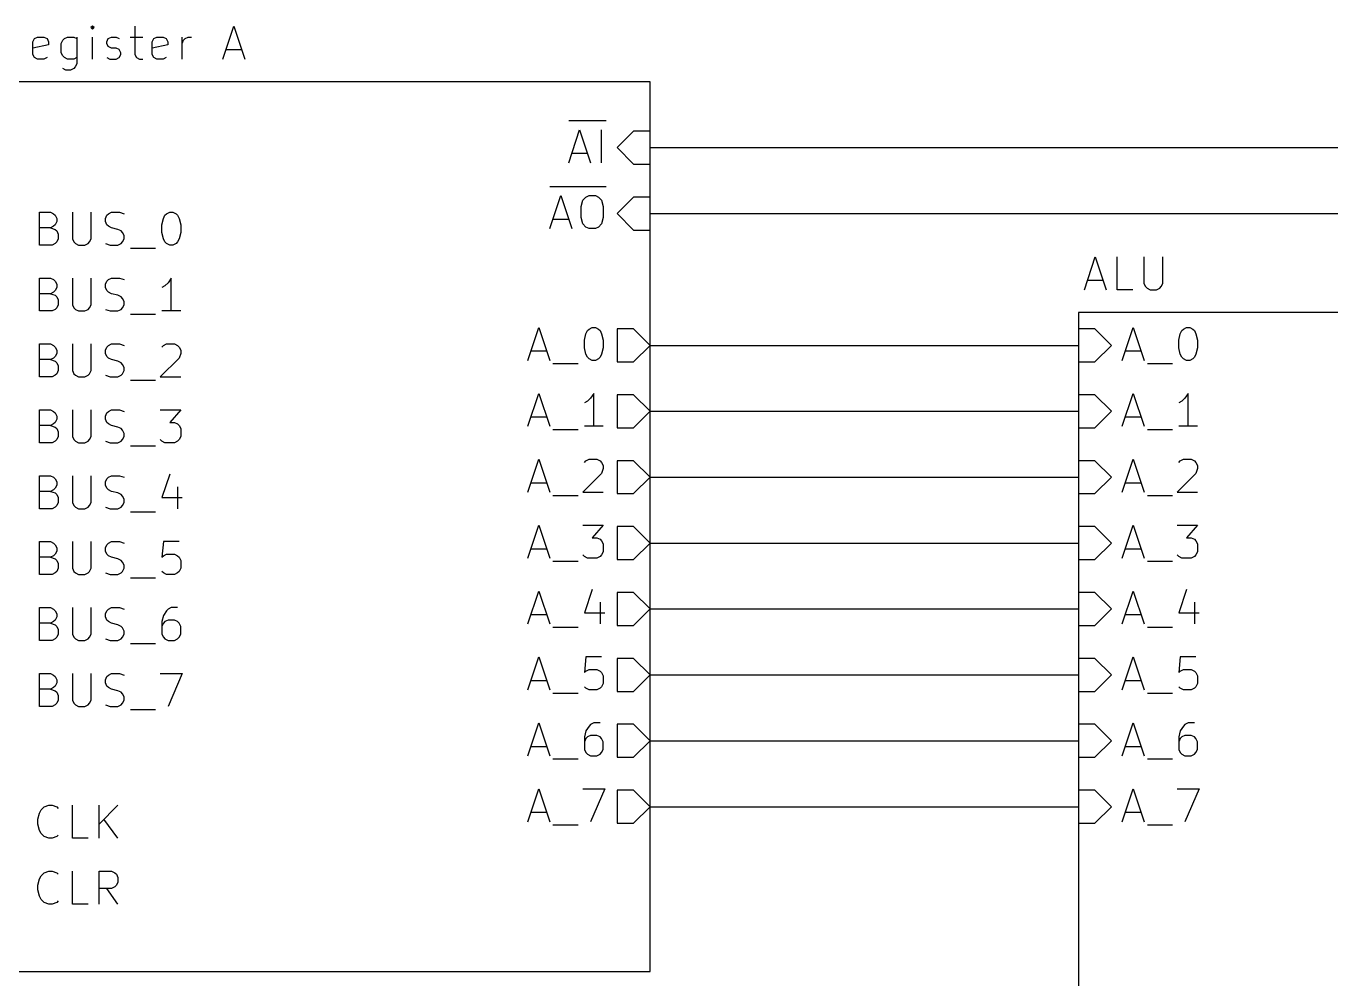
# Model space of a CAD drawing. Extents: x 0.4 to 11.3, y -16.1 to -0.4.
# Drawn here: x 6.603 to 8.583, y -3.311 to -1.866 of the extents above; entities that cross this region are included whole.
import ezdxf

# ---------------------------------------------------------------- set-up
doc = ezdxf.new("R2010")
doc.units = 0
doc.header["$MEASUREMENT"] = 0
for name, color, linetype in [('CYAN2', 4, 'CONTINUOUS'), ('GREEN3', 91, 'CONTINUOUS'), ('RED2', 1, 'CONTINUOUS')]:
    doc.layers.add(name, color=color, linetype=linetype)

msp = doc.modelspace()

# ---------------------------------------------------------------- linework, layer by layer
at = {"layer": 'CYAN2', "linetype": 'CONTINUOUS'}
for p, q in [((6.7041, -1.8655), (6.7017, -1.8679)), ((6.7017, -1.8679), (6.7041, -1.8703)), ((6.7065, -1.8679), (6.7041, -1.8655)), ((6.7041, -1.8655), (6.7041, -1.8703)), ((6.7041, -1.8703), (6.7065, -1.8679)), ((6.7684, -1.8655), (6.7684, -1.9084)), ((6.9017, -1.9155), (6.9184, -1.8655)), ((6.9184, -1.8655), (6.9351, -1.9155)), ((6.6136, -1.8893), (6.616, -1.8846)), ((6.6136, -1.9084), (6.6136, -1.8893)), ((6.6374, -1.8941), (6.6136, -1.8989)), ((6.616, -1.8846), (6.6208, -1.8822)), ((6.6208, -1.8822), (6.6303, -1.8822)), ((6.6303, -1.8822), (6.6351, -1.8846)), ((6.6351, -1.8846), (6.6374, -1.8893)), ((6.6374, -1.8893), (6.6374, -1.8941)), ((6.6565, -1.8917), (6.6589, -1.887)), ((6.6565, -1.906), (6.6565, -1.8917)), ((6.6589, -1.887), (6.6613, -1.8846)), ((6.6613, -1.8846), (6.666, -1.8822)), ((6.666, -1.8822), (6.6755, -1.8822)), ((6.6755, -1.8822), (6.6803, -1.8846)), ((6.6803, -1.8822), (6.6803, -1.9227)), ((6.7041, -1.9155), (6.7041, -1.8822)), ((6.7255, -1.8893), (6.7279, -1.8846)), ((6.7255, -1.8917), (6.7255, -1.8893)), ((6.7279, -1.8965), (6.7255, -1.8917)), ((6.7279, -1.8846), (6.7327, -1.8822)), ((6.7327, -1.8989), (6.7279, -1.8965)), ((6.7327, -1.8822), (6.7398, -1.8822)), ((6.7398, -1.8989), (6.7327, -1.8989)), ((6.7398, -1.8822), (6.7446, -1.8846)), ((6.7446, -1.9013), (6.7398, -1.8989)), ((6.7613, -1.8822), (6.7803, -1.8822)), ((6.7946, -1.8893), (6.797, -1.8846)), ((6.7946, -1.9084), (6.7946, -1.8893)), ((6.8184, -1.8941), (6.7946, -1.8989)), ((6.797, -1.8846), (6.8017, -1.8822)), ((6.8017, -1.8822), (6.8113, -1.8822)), ((6.8113, -1.8822), (6.816, -1.8846)), ((6.816, -1.8846), (6.8184, -1.8893)), ((6.8184, -1.8893), (6.8184, -1.8941)), ((6.8398, -1.9155), (6.8398, -1.8822)), ((6.8398, -1.8917), (6.8422, -1.887)), ((6.8422, -1.887), (6.8446, -1.8846)), ((6.8446, -1.8846), (6.8493, -1.8822)), ((6.8493, -1.8822), (6.8541, -1.8822)), ((6.616, -1.9132), (6.6136, -1.9084)), ((6.6208, -1.9155), (6.616, -1.9132)), ((6.6303, -1.9155), (6.6208, -1.9155)), ((6.6351, -1.9132), (6.6303, -1.9155)), ((6.6589, -1.9108), (6.6565, -1.906)), ((6.6613, -1.9132), (6.6589, -1.9108)), ((6.666, -1.9155), (6.6613, -1.9132)), ((6.6755, -1.9155), (6.666, -1.9155)), ((6.6803, -1.9132), (6.6755, -1.9155)), ((6.7255, -1.9132), (6.7303, -1.9155)), ((6.7303, -1.9155), (6.7398, -1.9155)), ((6.7398, -1.9155), (6.7446, -1.9132)), ((6.747, -1.906), (6.7446, -1.9013)), ((6.7446, -1.9132), (6.747, -1.9084)), ((6.747, -1.9084), (6.747, -1.906)), ((6.7684, -1.9084), (6.7708, -1.9132)), ((6.7708, -1.9132), (6.7755, -1.9155)), ((6.7755, -1.9155), (6.7803, -1.9155)), ((6.797, -1.9132), (6.7946, -1.9084)), ((6.8017, -1.9155), (6.797, -1.9132)), ((6.8113, -1.9155), (6.8017, -1.9155)), ((6.816, -1.9132), (6.8113, -1.9155)), ((6.9065, -1.9013), (6.9303, -1.9013)), ((6.6636, -1.9322), (6.6589, -1.9298)), ((6.6708, -1.9322), (6.6636, -1.9322)), ((6.6755, -1.9298), (6.6708, -1.9322)), ((6.6779, -1.9274), (6.6755, -1.9298)), ((6.6803, -1.9227), (6.6779, -1.9274)), ((7.4267, -2.0089), (7.4834, -2.0089)), ((7.4265, -2.0728), (7.4431, -2.0228)), ((7.4431, -2.0228), (7.4598, -2.0728)), ((7.4765, -2.0728), (7.4765, -2.0228)), ((7.525, -2.025), (7.5, -2.05)), ((7.55, -2.025), (7.525, -2.025)), ((7.55, -2.075), (7.55, -2.025)), ((7.4312, -2.0585), (7.4551, -2.0585)), ((7.5, -2.05), (7.525, -2.075)), ((7.525, -2.075), (7.55, -2.075)), ((7.3981, -2.1089), (7.4834, -2.1089)), ((7.3979, -2.1728), (7.4146, -2.1228)), ((7.4146, -2.1228), (7.4312, -2.1728)), ((7.4455, -2.1395), (7.4479, -2.1299)), ((7.4479, -2.1299), (7.4527, -2.1252)), ((7.4527, -2.1252), (7.4574, -2.1228)), ((7.4574, -2.1228), (7.467, -2.1228)), ((7.467, -2.1228), (7.4717, -2.1252)), ((7.4717, -2.1252), (7.4765, -2.1299)), ((7.4765, -2.1299), (7.4789, -2.1395)), ((7.525, -2.125), (7.5, -2.15)), ((7.55, -2.125), (7.525, -2.125)), ((7.55, -2.175), (7.55, -2.125)), ((6.6235, -2.1978), (6.6235, -2.1478)), ((6.6235, -2.1478), (6.6402, -2.1478)), ((6.6402, -2.1478), (6.6449, -2.1502)), ((6.6449, -2.1502), (6.6473, -2.1526)), ((6.6473, -2.1526), (6.6497, -2.1573)), ((6.6497, -2.1573), (6.6497, -2.1621)), ((6.6735, -2.1478), (6.6735, -2.1883)), ((6.7021, -2.1883), (6.7021, -2.1478)), ((6.7235, -2.1573), (6.7259, -2.1526)), ((6.7235, -2.1621), (6.7235, -2.1573)), ((6.7259, -2.1526), (6.7283, -2.1502)), ((6.7283, -2.1502), (6.733, -2.1478)), ((6.733, -2.1478), (6.7449, -2.1478)), ((6.7449, -2.1478), (6.7521, -2.1502)), ((6.8092, -2.1669), (6.8116, -2.1573)), ((6.8116, -2.1573), (6.814, -2.1526)), ((6.814, -2.1526), (6.8164, -2.1502)), ((6.8164, -2.1502), (6.8211, -2.1478)), ((6.8211, -2.1478), (6.8259, -2.1478)), ((6.8259, -2.1478), (6.8307, -2.1502)), ((6.8307, -2.1502), (6.833, -2.1526)), ((6.833, -2.1526), (6.8354, -2.1573)), ((6.8354, -2.1573), (6.8378, -2.1669)), ((7.4455, -2.1561), (7.4455, -2.1395)), ((7.4479, -2.1657), (7.4455, -2.1561)), ((7.4789, -2.1561), (7.4765, -2.1657)), ((7.4789, -2.1395), (7.4789, -2.1561)), ((7.5, -2.15), (7.525, -2.175)), ((6.6402, -2.1716), (6.6235, -2.1716)), ((6.6449, -2.1692), (6.6402, -2.1716)), ((6.6402, -2.1716), (6.6473, -2.174)), ((6.6473, -2.1669), (6.6449, -2.1692)), ((6.6497, -2.1621), (6.6473, -2.1669)), ((6.6473, -2.174), (6.6497, -2.1764)), ((6.6497, -2.1764), (6.6521, -2.1811)), ((6.7259, -2.1669), (6.7235, -2.1621)), ((6.7283, -2.1692), (6.7259, -2.1669)), ((6.733, -2.1716), (6.7283, -2.1692)), ((6.7426, -2.174), (6.733, -2.1716)), ((6.7473, -2.1764), (6.7426, -2.174)), ((6.7497, -2.1788), (6.7473, -2.1764)), ((6.8092, -2.1788), (6.8092, -2.1669)), ((6.8378, -2.1669), (6.8378, -2.1788)), ((7.4027, -2.1585), (7.4265, -2.1585)), ((7.4527, -2.1704), (7.4479, -2.1657)), ((7.4574, -2.1728), (7.4527, -2.1704)), ((7.467, -2.1728), (7.4574, -2.1728)), ((7.4717, -2.1704), (7.467, -2.1728)), ((7.4765, -2.1657), (7.4717, -2.1704)), ((7.525, -2.175), (7.55, -2.175)), ((6.6473, -2.1954), (6.6426, -2.1978)), ((6.6497, -2.193), (6.6473, -2.1954)), ((6.6521, -2.1883), (6.6497, -2.193)), ((6.6521, -2.1811), (6.6521, -2.1883)), ((6.6735, -2.1883), (6.6759, -2.193)), ((6.6759, -2.193), (6.6783, -2.1954)), ((6.6783, -2.1954), (6.683, -2.1978)), ((6.6926, -2.1978), (6.6973, -2.1954)), ((6.6973, -2.1954), (6.6997, -2.193)), ((6.6997, -2.193), (6.7021, -2.1883)), ((6.7235, -2.1954), (6.7307, -2.1978)), ((6.7426, -2.1978), (6.7473, -2.1954)), ((6.7473, -2.1954), (6.7497, -2.193)), ((6.7521, -2.1835), (6.7497, -2.1788)), ((6.7497, -2.193), (6.7521, -2.1883)), ((6.7521, -2.1883), (6.7521, -2.1835)), ((6.8116, -2.1883), (6.8092, -2.1788)), ((6.814, -2.193), (6.8116, -2.1883)), ((6.8164, -2.1954), (6.814, -2.193)), ((6.8211, -2.1978), (6.8164, -2.1954)), ((6.8307, -2.1954), (6.8259, -2.1978)), ((6.833, -2.193), (6.8307, -2.1954)), ((6.8354, -2.1883), (6.833, -2.193)), ((6.8378, -2.1788), (6.8354, -2.1883)), ((6.6426, -2.1978), (6.6235, -2.1978)), ((6.683, -2.1978), (6.6926, -2.1978)), ((6.7307, -2.1978), (6.7426, -2.1978)), ((6.7616, -2.2026), (6.7997, -2.2026)), ((6.8259, -2.1978), (6.8211, -2.1978)), ((8.2089, -2.2655), (8.2255, -2.2155)), ((8.2255, -2.2155), (8.2422, -2.2655)), ((8.2589, -2.2655), (8.2589, -2.2155)), ((8.2993, -2.2155), (8.2993, -2.256)), ((8.3279, -2.256), (8.3279, -2.2155)), ((6.6235, -2.2978), (6.6235, -2.2478)), ((6.6235, -2.2478), (6.6402, -2.2478)), ((6.6402, -2.2478), (6.6449, -2.2502)), ((6.6449, -2.2502), (6.6473, -2.2526)), ((6.6473, -2.2526), (6.6497, -2.2573)), ((6.6735, -2.2478), (6.6735, -2.2883)), ((6.7021, -2.2883), (6.7021, -2.2478)), ((6.7235, -2.2573), (6.7259, -2.2526)), ((6.7259, -2.2526), (6.7283, -2.2502)), ((6.7283, -2.2502), (6.733, -2.2478)), ((6.733, -2.2478), (6.7449, -2.2478)), ((6.7449, -2.2478), (6.7521, -2.2502)), ((6.8188, -2.2549), (6.814, -2.2597)), ((6.8235, -2.2478), (6.8188, -2.2549)), ((6.8235, -2.2978), (6.8235, -2.2478)), ((8.2136, -2.2513), (8.2374, -2.2513)), ((8.2993, -2.256), (8.3017, -2.2608)), ((8.3255, -2.2608), (8.3279, -2.256)), ((6.6402, -2.2716), (6.6235, -2.2716)), ((6.6449, -2.2692), (6.6402, -2.2716)), ((6.6402, -2.2716), (6.6473, -2.274)), ((6.6473, -2.2669), (6.6449, -2.2692)), ((6.6497, -2.2621), (6.6473, -2.2669)), ((6.6473, -2.274), (6.6497, -2.2764)), ((6.6497, -2.2573), (6.6497, -2.2621)), ((6.6497, -2.2764), (6.6521, -2.2811)), ((6.7235, -2.2621), (6.7235, -2.2573)), ((6.7259, -2.2669), (6.7235, -2.2621)), ((6.7283, -2.2692), (6.7259, -2.2669)), ((6.733, -2.2716), (6.7283, -2.2692)), ((6.7426, -2.274), (6.733, -2.2716)), ((6.7473, -2.2764), (6.7426, -2.274)), ((6.7497, -2.2788), (6.7473, -2.2764)), ((6.814, -2.2597), (6.8092, -2.2621)), ((8.2827, -2.2655), (8.2589, -2.2655)), ((8.3017, -2.2608), (8.3041, -2.2632)), ((8.3041, -2.2632), (8.3089, -2.2655)), ((8.3089, -2.2655), (8.3184, -2.2655)), ((8.3184, -2.2655), (8.3232, -2.2632)), ((8.3232, -2.2632), (8.3255, -2.2608)), ((6.6473, -2.2954), (6.6426, -2.2978)), ((6.6497, -2.293), (6.6473, -2.2954)), ((6.6521, -2.2883), (6.6497, -2.293)), ((6.6521, -2.2811), (6.6521, -2.2883)), ((6.6735, -2.2883), (6.6759, -2.293)), ((6.6759, -2.293), (6.6783, -2.2954)), ((6.6783, -2.2954), (6.683, -2.2978)), ((6.6926, -2.2978), (6.6973, -2.2954)), ((6.6973, -2.2954), (6.6997, -2.293)), ((6.6997, -2.293), (6.7021, -2.2883)), ((6.7235, -2.2954), (6.7307, -2.2978)), ((6.7426, -2.2978), (6.7473, -2.2954)), ((6.7473, -2.2954), (6.7497, -2.293)), ((6.7521, -2.2835), (6.7497, -2.2788)), ((6.7497, -2.293), (6.7521, -2.2883)), ((6.7521, -2.2883), (6.7521, -2.2835)), ((6.6426, -2.2978), (6.6235, -2.2978)), ((6.683, -2.2978), (6.6926, -2.2978)), ((6.7307, -2.2978), (6.7426, -2.2978)), ((6.7616, -2.3026), (6.7997, -2.3026)), ((6.8378, -2.2978), (6.8092, -2.2978)), ((7.3646, -2.3728), (7.3812, -2.3228)), ((7.3812, -2.3228), (7.3979, -2.3728)), ((7.4503, -2.3419), (7.4527, -2.3323)), ((7.4527, -2.3323), (7.4551, -2.3276)), ((7.4551, -2.3276), (7.4574, -2.3252)), ((7.4574, -2.3252), (7.4622, -2.3228)), ((7.4622, -2.3228), (7.467, -2.3228)), ((7.467, -2.3228), (7.4717, -2.3252)), ((7.4717, -2.3252), (7.4741, -2.3276)), ((7.4741, -2.3276), (7.4765, -2.3323)), ((7.4765, -2.3323), (7.4789, -2.3419)), ((7.525, -2.325), (7.5, -2.325)), ((7.5, -2.325), (7.5, -2.375)), ((7.55, -2.35), (7.525, -2.325)), ((8.225, -2.325), (8.2, -2.325)), ((8.2, -2.325), (8.2, -2.375)), ((8.25, -2.35), (8.225, -2.325)), ((8.2664, -2.3728), (8.283, -2.3228)), ((8.283, -2.3228), (8.2997, -2.3728)), ((8.3521, -2.3419), (8.3545, -2.3323)), ((8.3545, -2.3323), (8.3568, -2.3276)), ((8.3568, -2.3276), (8.3592, -2.3252)), ((8.3592, -2.3252), (8.364, -2.3228)), ((8.364, -2.3228), (8.3688, -2.3228)), ((8.3688, -2.3228), (8.3735, -2.3252)), ((8.3735, -2.3252), (8.3759, -2.3276)), ((8.3759, -2.3276), (8.3783, -2.3323)), ((8.3783, -2.3323), (8.3807, -2.3419)), ((6.6235, -2.3978), (6.6235, -2.3478)), ((6.6235, -2.3478), (6.6402, -2.3478)), ((6.6402, -2.3478), (6.6449, -2.3502)), ((6.6449, -2.3502), (6.6473, -2.3526)), ((6.6473, -2.3526), (6.6497, -2.3573)), ((6.6735, -2.3478), (6.6735, -2.3883)), ((6.7021, -2.3883), (6.7021, -2.3478)), ((6.7235, -2.3573), (6.7259, -2.3526)), ((6.7259, -2.3526), (6.7283, -2.3502)), ((6.7283, -2.3502), (6.733, -2.3478)), ((6.733, -2.3478), (6.7449, -2.3478)), ((6.7449, -2.3478), (6.7521, -2.3502)), ((6.8092, -2.3526), (6.8116, -2.3502)), ((6.8116, -2.3502), (6.8164, -2.3478)), ((6.8164, -2.3478), (6.8283, -2.3478)), ((6.8283, -2.3478), (6.833, -2.3502)), ((6.833, -2.3502), (6.8354, -2.3526)), ((6.8354, -2.3526), (6.8378, -2.3573)), ((7.4503, -2.3538), (7.4503, -2.3419)), ((7.4527, -2.3633), (7.4503, -2.3538)), ((7.4789, -2.3538), (7.4765, -2.3633)), ((7.4789, -2.3419), (7.4789, -2.3538)), ((7.525, -2.375), (7.55, -2.35)), ((8.225, -2.375), (8.25, -2.35)), ((8.3521, -2.3538), (8.3521, -2.3419)), ((8.3545, -2.3633), (8.3521, -2.3538)), ((8.3807, -2.3538), (8.3783, -2.3633)), ((8.3807, -2.3419), (8.3807, -2.3538)), ((6.6402, -2.3716), (6.6235, -2.3716)), ((6.6449, -2.3692), (6.6402, -2.3716)), ((6.6402, -2.3716), (6.6473, -2.374)), ((6.6473, -2.3669), (6.6449, -2.3692)), ((6.6497, -2.3621), (6.6473, -2.3669)), ((6.6473, -2.374), (6.6497, -2.3764)), ((6.6497, -2.3573), (6.6497, -2.3621)), ((6.7235, -2.3621), (6.7235, -2.3573)), ((6.7259, -2.3669), (6.7235, -2.3621)), ((6.7283, -2.3692), (6.7259, -2.3669)), ((6.733, -2.3716), (6.7283, -2.3692)), ((6.7426, -2.374), (6.733, -2.3716)), ((6.7473, -2.3764), (6.7426, -2.374)), ((6.8354, -2.3692), (6.8068, -2.3978)), ((6.8378, -2.3621), (6.8354, -2.3692)), ((6.8378, -2.3573), (6.8378, -2.3621)), ((7.3693, -2.3585), (7.3931, -2.3585)), ((7.4551, -2.368), (7.4527, -2.3633)), ((7.4574, -2.3704), (7.4551, -2.368)), ((7.4622, -2.3728), (7.4574, -2.3704)), ((7.467, -2.3728), (7.4622, -2.3728)), ((7.4717, -2.3704), (7.467, -2.3728)), ((7.4741, -2.368), (7.4717, -2.3704)), ((7.4765, -2.3633), (7.4741, -2.368)), ((7.5, -2.375), (7.525, -2.375)), ((8.2, -2.375), (8.225, -2.375)), ((8.2711, -2.3585), (8.2949, -2.3585)), ((8.3568, -2.368), (8.3545, -2.3633)), ((8.3592, -2.3704), (8.3568, -2.368)), ((8.364, -2.3728), (8.3592, -2.3704)), ((8.3688, -2.3728), (8.364, -2.3728)), ((8.3735, -2.3704), (8.3688, -2.3728)), ((8.3759, -2.368), (8.3735, -2.3704)), ((8.3783, -2.3633), (8.3759, -2.368)), ((6.6473, -2.3954), (6.6426, -2.3978)), ((6.6497, -2.393), (6.6473, -2.3954)), ((6.6497, -2.3764), (6.6521, -2.3811)), ((6.6521, -2.3883), (6.6497, -2.393)), ((6.6521, -2.3811), (6.6521, -2.3883)), ((6.6735, -2.3883), (6.6759, -2.393)), ((6.6759, -2.393), (6.6783, -2.3954)), ((6.6783, -2.3954), (6.683, -2.3978)), ((6.6926, -2.3978), (6.6973, -2.3954)), ((6.6973, -2.3954), (6.6997, -2.393)), ((6.6997, -2.393), (6.7021, -2.3883)), ((6.7235, -2.3954), (6.7307, -2.3978)), ((6.7426, -2.3978), (6.7473, -2.3954)), ((6.7497, -2.3788), (6.7473, -2.3764)), ((6.7473, -2.3954), (6.7497, -2.393)), ((6.7521, -2.3835), (6.7497, -2.3788)), ((6.7497, -2.393), (6.7521, -2.3883)), ((6.7521, -2.3883), (6.7521, -2.3835)), ((7.4027, -2.3776), (7.4408, -2.3776)), ((8.3045, -2.3776), (8.3426, -2.3776)), ((6.6426, -2.3978), (6.6235, -2.3978)), ((6.683, -2.3978), (6.6926, -2.3978)), ((6.7307, -2.3978), (6.7426, -2.3978)), ((6.7616, -2.4026), (6.7997, -2.4026)), ((6.8068, -2.3978), (6.8378, -2.3978)), ((7.3646, -2.4728), (7.3812, -2.4228)), ((7.3812, -2.4228), (7.3979, -2.4728)), ((7.4551, -2.4347), (7.4503, -2.4371)), ((7.4598, -2.4299), (7.4551, -2.4347)), ((7.4646, -2.4228), (7.4598, -2.4299)), ((7.4646, -2.4728), (7.4646, -2.4228)), ((7.525, -2.425), (7.5, -2.425)), ((7.5, -2.425), (7.5, -2.475)), ((7.55, -2.45), (7.525, -2.425)), ((8.225, -2.425), (8.2, -2.425)), ((8.2, -2.425), (8.2, -2.475)), ((8.25, -2.45), (8.225, -2.425)), ((8.2664, -2.4728), (8.283, -2.4228)), ((8.283, -2.4228), (8.2997, -2.4728)), ((8.3568, -2.4347), (8.3521, -2.4371)), ((8.3616, -2.4299), (8.3568, -2.4347)), ((8.3664, -2.4228), (8.3616, -2.4299)), ((8.3664, -2.4728), (8.3664, -2.4228)), ((6.6235, -2.4978), (6.6235, -2.4478)), ((6.6235, -2.4478), (6.6402, -2.4478)), ((6.6402, -2.4478), (6.6449, -2.4502)), ((6.6449, -2.4502), (6.6473, -2.4526)), ((6.6473, -2.4526), (6.6497, -2.4573)), ((6.6735, -2.4478), (6.6735, -2.4883)), ((6.7021, -2.4883), (6.7021, -2.4478)), ((6.7235, -2.4573), (6.7259, -2.4526)), ((6.7259, -2.4526), (6.7283, -2.4502)), ((6.7283, -2.4502), (6.733, -2.4478)), ((6.733, -2.4478), (6.7449, -2.4478)), ((6.7449, -2.4478), (6.7521, -2.4502)), ((6.8068, -2.4478), (6.8378, -2.4478)), ((6.8378, -2.4478), (6.8211, -2.4669)), ((7.525, -2.475), (7.55, -2.45)), ((8.225, -2.475), (8.25, -2.45)), ((6.6402, -2.4716), (6.6235, -2.4716)), ((6.6449, -2.4692), (6.6402, -2.4716)), ((6.6402, -2.4716), (6.6473, -2.474)), ((6.6473, -2.4669), (6.6449, -2.4692)), ((6.6497, -2.4621), (6.6473, -2.4669)), ((6.6473, -2.474), (6.6497, -2.4764)), ((6.6497, -2.4573), (6.6497, -2.4621)), ((6.7235, -2.4621), (6.7235, -2.4573)), ((6.7259, -2.4669), (6.7235, -2.4621)), ((6.7283, -2.4692), (6.7259, -2.4669)), ((6.733, -2.4716), (6.7283, -2.4692)), ((6.7426, -2.474), (6.733, -2.4716)), ((6.7473, -2.4764), (6.7426, -2.474)), ((6.8211, -2.4669), (6.8283, -2.4669)), ((6.8283, -2.4669), (6.833, -2.4692)), ((6.833, -2.4692), (6.8354, -2.4716)), ((6.8354, -2.4716), (6.8378, -2.4764)), ((7.3693, -2.4585), (7.3931, -2.4585)), ((7.4789, -2.4728), (7.4503, -2.4728)), ((8.2711, -2.4585), (8.2949, -2.4585)), ((8.3807, -2.4728), (8.3521, -2.4728)), ((6.6497, -2.493), (6.6473, -2.4954)), ((6.6497, -2.4764), (6.6521, -2.4811)), ((6.6521, -2.4883), (6.6497, -2.493)), ((6.6521, -2.4811), (6.6521, -2.4883)), ((6.6735, -2.4883), (6.6759, -2.493)), ((6.6759, -2.493), (6.6783, -2.4954)), ((6.6973, -2.4954), (6.6997, -2.493)), ((6.6997, -2.493), (6.7021, -2.4883)), ((6.7497, -2.4788), (6.7473, -2.4764)), ((6.7473, -2.4954), (6.7497, -2.493)), ((6.7521, -2.4835), (6.7497, -2.4788)), ((6.7497, -2.493), (6.7521, -2.4883)), ((6.7521, -2.4883), (6.7521, -2.4835)), ((6.8092, -2.4954), (6.8068, -2.493)), ((6.8354, -2.493), (6.833, -2.4954)), ((6.8378, -2.4883), (6.8354, -2.493)), ((6.8378, -2.4764), (6.8378, -2.4883)), ((7.4027, -2.4776), (7.4408, -2.4776)), ((7.5, -2.475), (7.525, -2.475)), ((8.2, -2.475), (8.225, -2.475)), ((8.3045, -2.4776), (8.3426, -2.4776)), ((6.6426, -2.4978), (6.6235, -2.4978)), ((6.6473, -2.4954), (6.6426, -2.4978)), ((6.6783, -2.4954), (6.683, -2.4978)), ((6.683, -2.4978), (6.6926, -2.4978)), ((6.6926, -2.4978), (6.6973, -2.4954)), ((6.7235, -2.4954), (6.7307, -2.4978)), ((6.7307, -2.4978), (6.7426, -2.4978)), ((6.7426, -2.4978), (6.7473, -2.4954)), ((6.7616, -2.5026), (6.7997, -2.5026)), ((6.814, -2.4978), (6.8092, -2.4954)), ((6.8283, -2.4978), (6.814, -2.4978)), ((6.833, -2.4954), (6.8283, -2.4978)), ((7.3646, -2.5728), (7.3812, -2.5228)), ((7.3812, -2.5228), (7.3979, -2.5728)), ((7.4503, -2.5276), (7.4527, -2.5252)), ((7.4527, -2.5252), (7.4574, -2.5228)), ((7.4574, -2.5228), (7.4693, -2.5228)), ((7.4693, -2.5228), (7.4741, -2.5252)), ((7.4741, -2.5252), (7.4765, -2.5276)), ((7.4765, -2.5276), (7.4789, -2.5323)), ((7.4789, -2.5323), (7.4789, -2.5371)), ((7.525, -2.525), (7.5, -2.525)), ((7.5, -2.525), (7.5, -2.575)), ((7.55, -2.55), (7.525, -2.525)), ((8.225, -2.525), (8.2, -2.525)), ((8.2, -2.525), (8.2, -2.575)), ((8.25, -2.55), (8.225, -2.525)), ((8.2664, -2.5728), (8.283, -2.5228)), ((8.283, -2.5228), (8.2997, -2.5728)), ((8.3521, -2.5276), (8.3545, -2.5252)), ((8.3545, -2.5252), (8.3592, -2.5228)), ((8.3592, -2.5228), (8.3711, -2.5228)), ((8.3711, -2.5228), (8.3759, -2.5252)), ((8.3759, -2.5252), (8.3783, -2.5276)), ((8.3783, -2.5276), (8.3807, -2.5323)), ((8.3807, -2.5323), (8.3807, -2.5371)), ((6.6235, -2.5978), (6.6235, -2.5478)), ((6.6235, -2.5478), (6.6402, -2.5478)), ((6.6402, -2.5478), (6.6449, -2.5502)), ((6.6449, -2.5502), (6.6473, -2.5526)), ((6.6473, -2.5526), (6.6497, -2.5573)), ((6.6735, -2.5478), (6.6735, -2.5883)), ((6.7021, -2.5883), (6.7021, -2.5478)), ((6.7235, -2.5573), (6.7259, -2.5526)), ((6.7259, -2.5526), (6.7283, -2.5502)), ((6.7283, -2.5502), (6.733, -2.5478)), ((6.733, -2.5478), (6.7449, -2.5478)), ((6.7449, -2.5478), (6.7521, -2.5502)), ((6.8211, -2.5454), (6.8092, -2.5811)), ((7.4765, -2.5442), (7.4479, -2.5728)), ((7.4789, -2.5371), (7.4765, -2.5442)), ((7.525, -2.575), (7.55, -2.55)), ((8.225, -2.575), (8.25, -2.55)), ((8.3783, -2.5442), (8.3497, -2.5728)), ((8.3807, -2.5371), (8.3783, -2.5442)), ((6.6402, -2.5716), (6.6235, -2.5716)), ((6.6449, -2.5692), (6.6402, -2.5716)), ((6.6402, -2.5716), (6.6473, -2.574)), ((6.6473, -2.5669), (6.6449, -2.5692)), ((6.6497, -2.5621), (6.6473, -2.5669)), ((6.6497, -2.5573), (6.6497, -2.5621)), ((6.7235, -2.5621), (6.7235, -2.5573)), ((6.7259, -2.5669), (6.7235, -2.5621)), ((6.7283, -2.5692), (6.7259, -2.5669)), ((6.733, -2.5716), (6.7283, -2.5692)), ((6.7426, -2.574), (6.733, -2.5716)), ((6.833, -2.5645), (6.833, -2.5978)), ((7.3693, -2.5585), (7.3931, -2.5585)), ((7.4479, -2.5728), (7.4789, -2.5728)), ((8.2711, -2.5585), (8.2949, -2.5585)), ((8.3497, -2.5728), (8.3807, -2.5728)), ((6.6473, -2.574), (6.6497, -2.5764)), ((6.6497, -2.593), (6.6473, -2.5954)), ((6.6497, -2.5764), (6.6521, -2.5811)), ((6.6521, -2.5883), (6.6497, -2.593)), ((6.6521, -2.5811), (6.6521, -2.5883)), ((6.6735, -2.5883), (6.6759, -2.593)), ((6.6759, -2.593), (6.6783, -2.5954)), ((6.6973, -2.5954), (6.6997, -2.593)), ((6.6997, -2.593), (6.7021, -2.5883)), ((6.7473, -2.5764), (6.7426, -2.574)), ((6.7497, -2.5788), (6.7473, -2.5764)), ((6.7473, -2.5954), (6.7497, -2.593)), ((6.7521, -2.5835), (6.7497, -2.5788)), ((6.7497, -2.593), (6.7521, -2.5883)), ((6.7521, -2.5883), (6.7521, -2.5835)), ((6.8092, -2.5811), (6.8402, -2.5811)), ((7.4027, -2.5776), (7.4408, -2.5776)), ((7.5, -2.575), (7.525, -2.575)), ((8.2, -2.575), (8.225, -2.575)), ((8.3045, -2.5776), (8.3426, -2.5776)), ((6.6426, -2.5978), (6.6235, -2.5978)), ((6.6473, -2.5954), (6.6426, -2.5978)), ((6.6783, -2.5954), (6.683, -2.5978)), ((6.683, -2.5978), (6.6926, -2.5978)), ((6.6926, -2.5978), (6.6973, -2.5954)), ((6.7235, -2.5954), (6.7307, -2.5978)), ((6.7307, -2.5978), (6.7426, -2.5978)), ((6.7426, -2.5978), (6.7473, -2.5954)), ((6.7616, -2.6026), (6.7997, -2.6026)), ((7.3646, -2.6728), (7.3812, -2.6228)), ((7.3812, -2.6228), (7.3979, -2.6728)), ((7.4479, -2.6228), (7.4789, -2.6228)), ((7.4789, -2.6228), (7.4622, -2.6419)), ((7.525, -2.625), (7.5, -2.625)), ((7.5, -2.625), (7.5, -2.675)), ((7.55, -2.65), (7.525, -2.625)), ((8.225, -2.625), (8.2, -2.625)), ((8.2, -2.625), (8.2, -2.675)), ((8.25, -2.65), (8.225, -2.625)), ((8.2664, -2.6728), (8.283, -2.6228)), ((8.283, -2.6228), (8.2997, -2.6728)), ((8.3497, -2.6228), (8.3807, -2.6228)), ((8.3807, -2.6228), (8.364, -2.6419)), ((6.6235, -2.6978), (6.6235, -2.6478)), ((6.6235, -2.6478), (6.6402, -2.6478)), ((6.6402, -2.6478), (6.6449, -2.6502)), ((6.6449, -2.6502), (6.6473, -2.6526)), ((6.6473, -2.6526), (6.6497, -2.6573)), ((6.6735, -2.6478), (6.6735, -2.6883)), ((6.7021, -2.6883), (6.7021, -2.6478)), ((6.7235, -2.6573), (6.7259, -2.6526)), ((6.7259, -2.6526), (6.7283, -2.6502)), ((6.7283, -2.6502), (6.733, -2.6478)), ((6.733, -2.6478), (6.7449, -2.6478)), ((6.7449, -2.6478), (6.7521, -2.6502)), ((6.8116, -2.6478), (6.8092, -2.6716)), ((6.8354, -2.6478), (6.8116, -2.6478)), ((7.4622, -2.6419), (7.4693, -2.6419)), ((7.4693, -2.6419), (7.4741, -2.6442)), ((7.4741, -2.6442), (7.4765, -2.6466)), ((7.4765, -2.6466), (7.4789, -2.6514)), ((7.4789, -2.6514), (7.4789, -2.6633)), ((7.525, -2.675), (7.55, -2.65)), ((8.225, -2.675), (8.25, -2.65)), ((8.364, -2.6419), (8.3711, -2.6419)), ((8.3711, -2.6419), (8.3759, -2.6442)), ((8.3759, -2.6442), (8.3783, -2.6466)), ((8.3783, -2.6466), (8.3807, -2.6514)), ((8.3807, -2.6514), (8.3807, -2.6633)), ((6.6402, -2.6716), (6.6235, -2.6716)), ((6.6449, -2.6692), (6.6402, -2.6716)), ((6.6402, -2.6716), (6.6473, -2.674)), ((6.6473, -2.6669), (6.6449, -2.6692)), ((6.6497, -2.6621), (6.6473, -2.6669)), ((6.6497, -2.6573), (6.6497, -2.6621)), ((6.7235, -2.6621), (6.7235, -2.6573)), ((6.7259, -2.6669), (6.7235, -2.6621)), ((6.7283, -2.6692), (6.7259, -2.6669)), ((6.733, -2.6716), (6.7283, -2.6692)), ((6.7426, -2.674), (6.733, -2.6716)), ((6.8092, -2.6716), (6.8116, -2.6692)), ((6.8116, -2.6692), (6.8164, -2.6669)), ((6.8164, -2.6669), (6.8283, -2.6669)), ((6.8283, -2.6669), (6.833, -2.6692)), ((6.833, -2.6692), (6.8354, -2.6716)), ((6.8354, -2.6716), (6.8378, -2.6764)), ((7.3693, -2.6585), (7.3931, -2.6585)), ((7.4503, -2.6704), (7.4479, -2.668)), ((7.4551, -2.6728), (7.4503, -2.6704)), ((7.4741, -2.6704), (7.4693, -2.6728)), ((7.4765, -2.668), (7.4741, -2.6704)), ((7.4789, -2.6633), (7.4765, -2.668)), ((8.2711, -2.6585), (8.2949, -2.6585)), ((8.3521, -2.6704), (8.3497, -2.668)), ((8.3568, -2.6728), (8.3521, -2.6704)), ((8.3759, -2.6704), (8.3711, -2.6728)), ((8.3783, -2.668), (8.3759, -2.6704)), ((8.3807, -2.6633), (8.3783, -2.668)), ((6.6473, -2.674), (6.6497, -2.6764)), ((6.6497, -2.6764), (6.6521, -2.6811)), ((6.6521, -2.6883), (6.6497, -2.693)), ((6.6521, -2.6811), (6.6521, -2.6883)), ((6.6735, -2.6883), (6.6759, -2.693)), ((6.6997, -2.693), (6.7021, -2.6883)), ((6.7473, -2.6764), (6.7426, -2.674)), ((6.7497, -2.6788), (6.7473, -2.6764)), ((6.7521, -2.6835), (6.7497, -2.6788)), ((6.7497, -2.693), (6.7521, -2.6883)), ((6.7521, -2.6883), (6.7521, -2.6835)), ((6.8378, -2.6883), (6.8354, -2.693)), ((6.8378, -2.6764), (6.8378, -2.6883)), ((7.4027, -2.6776), (7.4408, -2.6776)), ((7.4693, -2.6728), (7.4551, -2.6728)), ((7.5, -2.675), (7.525, -2.675)), ((8.2, -2.675), (8.225, -2.675)), ((8.3045, -2.6776), (8.3426, -2.6776)), ((8.3711, -2.6728), (8.3568, -2.6728)), ((6.6426, -2.6978), (6.6235, -2.6978)), ((6.6473, -2.6954), (6.6426, -2.6978)), ((6.6497, -2.693), (6.6473, -2.6954)), ((6.6759, -2.693), (6.6783, -2.6954)), ((6.6783, -2.6954), (6.683, -2.6978)), ((6.683, -2.6978), (6.6926, -2.6978)), ((6.6926, -2.6978), (6.6973, -2.6954)), ((6.6973, -2.6954), (6.6997, -2.693)), ((6.7235, -2.6954), (6.7307, -2.6978)), ((6.7307, -2.6978), (6.7426, -2.6978)), ((6.7426, -2.6978), (6.7473, -2.6954)), ((6.7473, -2.6954), (6.7497, -2.693)), ((6.7616, -2.7026), (6.7997, -2.7026)), ((6.8116, -2.6954), (6.8092, -2.693)), ((6.8164, -2.6978), (6.8116, -2.6954)), ((6.8283, -2.6978), (6.8164, -2.6978)), ((6.833, -2.6954), (6.8283, -2.6978)), ((6.8354, -2.693), (6.833, -2.6954)), ((7.3646, -2.7728), (7.3812, -2.7228)), ((7.3812, -2.7228), (7.3979, -2.7728)), ((7.4622, -2.7204), (7.4503, -2.7561)), ((7.525, -2.725), (7.5, -2.725)), ((7.5, -2.725), (7.5, -2.775)), ((7.55, -2.75), (7.525, -2.725)), ((8.225, -2.725), (8.2, -2.725)), ((8.2, -2.725), (8.2, -2.775)), ((8.25, -2.75), (8.225, -2.725)), ((8.2664, -2.7728), (8.283, -2.7228)), ((8.283, -2.7228), (8.2997, -2.7728)), ((8.364, -2.7204), (8.3521, -2.7561)), ((6.6235, -2.7978), (6.6235, -2.7478)), ((6.6235, -2.7478), (6.6402, -2.7478)), ((6.6402, -2.7478), (6.6449, -2.7502)), ((6.6449, -2.7502), (6.6473, -2.7526)), ((6.6735, -2.7478), (6.6735, -2.7883)), ((6.7021, -2.7883), (6.7021, -2.7478)), ((6.7259, -2.7526), (6.7283, -2.7502)), ((6.7283, -2.7502), (6.733, -2.7478)), ((6.733, -2.7478), (6.7449, -2.7478)), ((6.7449, -2.7478), (6.7521, -2.7502)), ((6.8188, -2.7502), (6.8164, -2.7526)), ((6.8235, -2.7478), (6.8188, -2.7502)), ((6.833, -2.7478), (6.8235, -2.7478)), ((7.4741, -2.7395), (7.4741, -2.7728)), ((7.525, -2.775), (7.55, -2.75)), ((8.225, -2.775), (8.25, -2.75)), ((8.3759, -2.7395), (8.3759, -2.7728)), ((6.6402, -2.7716), (6.6235, -2.7716)), ((6.6449, -2.7692), (6.6402, -2.7716)), ((6.6402, -2.7716), (6.6473, -2.774)), ((6.6473, -2.7669), (6.6449, -2.7692)), ((6.6473, -2.7526), (6.6497, -2.7573)), ((6.6497, -2.7621), (6.6473, -2.7669)), ((6.6497, -2.7573), (6.6497, -2.7621)), ((6.7235, -2.7573), (6.7259, -2.7526)), ((6.7235, -2.7621), (6.7235, -2.7573)), ((6.7259, -2.7669), (6.7235, -2.7621)), ((6.7283, -2.7692), (6.7259, -2.7669)), ((6.733, -2.7716), (6.7283, -2.7692)), ((6.7426, -2.774), (6.733, -2.7716)), ((6.8116, -2.7597), (6.8092, -2.7692)), ((6.8092, -2.7692), (6.8092, -2.7883)), ((6.8116, -2.7716), (6.8092, -2.7764)), ((6.8164, -2.7526), (6.8116, -2.7597)), ((6.814, -2.7692), (6.8116, -2.7716)), ((6.8188, -2.7669), (6.814, -2.7692)), ((6.8283, -2.7669), (6.8188, -2.7669)), ((6.833, -2.7692), (6.8283, -2.7669)), ((6.8354, -2.7716), (6.833, -2.7692)), ((6.8378, -2.7764), (6.8354, -2.7716)), ((7.3693, -2.7585), (7.3931, -2.7585)), ((7.4503, -2.7561), (7.4812, -2.7561)), ((8.2711, -2.7585), (8.2949, -2.7585)), ((8.3521, -2.7561), (8.383, -2.7561)), ((6.6473, -2.774), (6.6497, -2.7764)), ((6.6497, -2.7764), (6.6521, -2.7811)), ((6.6521, -2.7883), (6.6497, -2.793)), ((6.6521, -2.7811), (6.6521, -2.7883)), ((6.6735, -2.7883), (6.6759, -2.793)), ((6.6997, -2.793), (6.7021, -2.7883)), ((6.7473, -2.7764), (6.7426, -2.774)), ((6.7497, -2.7788), (6.7473, -2.7764)), ((6.7521, -2.7835), (6.7497, -2.7788)), ((6.7497, -2.793), (6.7521, -2.7883)), ((6.7521, -2.7883), (6.7521, -2.7835)), ((6.8092, -2.7883), (6.8116, -2.793)), ((6.8354, -2.793), (6.8378, -2.7883)), ((6.8378, -2.7883), (6.8378, -2.7764)), ((7.4027, -2.7776), (7.4408, -2.7776)), ((7.5, -2.775), (7.525, -2.775)), ((8.2, -2.775), (8.225, -2.775)), ((8.3045, -2.7776), (8.3426, -2.7776)), ((6.6426, -2.7978), (6.6235, -2.7978)), ((6.6473, -2.7954), (6.6426, -2.7978)), ((6.6497, -2.793), (6.6473, -2.7954)), ((6.6759, -2.793), (6.6783, -2.7954)), ((6.6783, -2.7954), (6.683, -2.7978)), ((6.683, -2.7978), (6.6926, -2.7978)), ((6.6926, -2.7978), (6.6973, -2.7954)), ((6.6973, -2.7954), (6.6997, -2.793)), ((6.7235, -2.7954), (6.7307, -2.7978)), ((6.7307, -2.7978), (6.7426, -2.7978)), ((6.7426, -2.7978), (6.7473, -2.7954)), ((6.7473, -2.7954), (6.7497, -2.793)), ((6.7616, -2.8026), (6.7997, -2.8026)), ((6.8116, -2.793), (6.814, -2.7954)), ((6.814, -2.7954), (6.8188, -2.7978)), ((6.8188, -2.7978), (6.8283, -2.7978)), ((6.8283, -2.7978), (6.833, -2.7954)), ((6.833, -2.7954), (6.8354, -2.793)), ((7.3646, -2.8728), (7.3812, -2.8228)), ((7.3812, -2.8228), (7.3979, -2.8728)), ((7.4527, -2.8228), (7.4503, -2.8466)), ((7.4765, -2.8228), (7.4527, -2.8228)), ((7.525, -2.825), (7.5, -2.825)), ((7.5, -2.825), (7.5, -2.875)), ((7.55, -2.85), (7.525, -2.825)), ((8.225, -2.825), (8.2, -2.825)), ((8.2, -2.825), (8.2, -2.875)), ((8.25, -2.85), (8.225, -2.825)), ((8.2664, -2.8728), (8.283, -2.8228)), ((8.283, -2.8228), (8.2997, -2.8728)), ((8.3545, -2.8228), (8.3521, -2.8466)), ((8.3783, -2.8228), (8.3545, -2.8228)), ((6.6235, -2.8978), (6.6235, -2.8478)), ((6.6235, -2.8478), (6.6402, -2.8478)), ((6.6402, -2.8478), (6.6449, -2.8502)), ((6.6449, -2.8502), (6.6473, -2.8526)), ((6.6735, -2.8478), (6.6735, -2.8883)), ((6.7021, -2.8883), (6.7021, -2.8478)), ((6.7259, -2.8526), (6.7283, -2.8502)), ((6.7283, -2.8502), (6.733, -2.8478)), ((6.733, -2.8478), (6.7449, -2.8478)), ((6.7449, -2.8478), (6.7521, -2.8502)), ((6.8068, -2.8478), (6.8402, -2.8478)), ((6.8402, -2.8478), (6.8188, -2.8978)), ((7.4503, -2.8466), (7.4527, -2.8442)), ((7.4527, -2.8442), (7.4574, -2.8419)), ((7.4574, -2.8419), (7.4693, -2.8419)), ((7.4693, -2.8419), (7.4741, -2.8442)), ((7.4741, -2.8442), (7.4765, -2.8466)), ((7.4765, -2.8466), (7.4789, -2.8514)), ((7.525, -2.875), (7.55, -2.85)), ((8.225, -2.875), (8.25, -2.85)), ((8.3521, -2.8466), (8.3545, -2.8442)), ((8.3545, -2.8442), (8.3592, -2.8419)), ((8.3592, -2.8419), (8.3711, -2.8419)), ((8.3711, -2.8419), (8.3759, -2.8442)), ((8.3759, -2.8442), (8.3783, -2.8466)), ((8.3783, -2.8466), (8.3807, -2.8514)), ((6.6449, -2.8692), (6.6402, -2.8716)), ((6.6473, -2.8669), (6.6449, -2.8692)), ((6.6473, -2.8526), (6.6497, -2.8573)), ((6.6497, -2.8621), (6.6473, -2.8669)), ((6.6497, -2.8573), (6.6497, -2.8621)), ((6.7235, -2.8573), (6.7259, -2.8526)), ((6.7235, -2.8621), (6.7235, -2.8573)), ((6.7259, -2.8669), (6.7235, -2.8621)), ((6.7283, -2.8692), (6.7259, -2.8669)), ((6.733, -2.8716), (6.7283, -2.8692)), ((7.3693, -2.8585), (7.3931, -2.8585)), ((7.4527, -2.8704), (7.4503, -2.868)), ((7.4574, -2.8728), (7.4527, -2.8704)), ((7.4741, -2.8704), (7.4693, -2.8728)), ((7.4765, -2.868), (7.4741, -2.8704)), ((7.4789, -2.8633), (7.4765, -2.868)), ((7.4789, -2.8514), (7.4789, -2.8633)), ((8.2711, -2.8585), (8.2949, -2.8585)), ((8.3545, -2.8704), (8.3521, -2.868)), ((8.3592, -2.8728), (8.3545, -2.8704)), ((8.3759, -2.8704), (8.3711, -2.8728)), ((8.3783, -2.868), (8.3759, -2.8704)), ((8.3807, -2.8633), (8.3783, -2.868)), ((8.3807, -2.8514), (8.3807, -2.8633)), ((6.6402, -2.8716), (6.6235, -2.8716)), ((6.6402, -2.8716), (6.6473, -2.874)), ((6.6473, -2.874), (6.6497, -2.8764)), ((6.6497, -2.8764), (6.6521, -2.8811)), ((6.6521, -2.8883), (6.6497, -2.893)), ((6.6521, -2.8811), (6.6521, -2.8883)), ((6.6735, -2.8883), (6.6759, -2.893)), ((6.6997, -2.893), (6.7021, -2.8883)), ((6.7426, -2.874), (6.733, -2.8716)), ((6.7473, -2.8764), (6.7426, -2.874)), ((6.7497, -2.8788), (6.7473, -2.8764)), ((6.7521, -2.8835), (6.7497, -2.8788)), ((6.7497, -2.893), (6.7521, -2.8883)), ((6.7521, -2.8883), (6.7521, -2.8835)), ((7.4027, -2.8776), (7.4408, -2.8776)), ((7.4693, -2.8728), (7.4574, -2.8728)), ((7.5, -2.875), (7.525, -2.875)), ((8.2, -2.875), (8.225, -2.875)), ((8.3045, -2.8776), (8.3426, -2.8776)), ((8.3711, -2.8728), (8.3592, -2.8728)), ((6.6426, -2.8978), (6.6235, -2.8978)), ((6.6473, -2.8954), (6.6426, -2.8978)), ((6.6497, -2.893), (6.6473, -2.8954)), ((6.6759, -2.893), (6.6783, -2.8954)), ((6.6783, -2.8954), (6.683, -2.8978)), ((6.683, -2.8978), (6.6926, -2.8978)), ((6.6926, -2.8978), (6.6973, -2.8954)), ((6.6973, -2.8954), (6.6997, -2.893)), ((6.7235, -2.8954), (6.7307, -2.8978)), ((6.7307, -2.8978), (6.7426, -2.8978)), ((6.7426, -2.8978), (6.7473, -2.8954)), ((6.7473, -2.8954), (6.7497, -2.893)), ((6.7616, -2.9026), (6.7997, -2.9026)), ((7.3646, -2.9728), (7.3812, -2.9228)), ((7.3812, -2.9228), (7.3979, -2.9728)), ((7.4574, -2.9276), (7.4527, -2.9347)), ((7.4598, -2.9252), (7.4574, -2.9276)), ((7.4646, -2.9228), (7.4598, -2.9252)), ((7.4741, -2.9228), (7.4646, -2.9228)), ((7.525, -2.925), (7.5, -2.925)), ((7.5, -2.925), (7.5, -2.975)), ((7.55, -2.95), (7.525, -2.925)), ((8.225, -2.925), (8.2, -2.925)), ((8.2, -2.925), (8.2, -2.975)), ((8.25, -2.95), (8.225, -2.925)), ((8.2664, -2.9728), (8.283, -2.9228)), ((8.283, -2.9228), (8.2997, -2.9728)), ((8.3592, -2.9276), (8.3545, -2.9347)), ((8.3616, -2.9252), (8.3592, -2.9276)), ((8.3664, -2.9228), (8.3616, -2.9252)), ((8.3759, -2.9228), (8.3664, -2.9228)), ((7.4527, -2.9347), (7.4503, -2.9442)), ((7.4503, -2.9442), (7.4503, -2.9633)), ((7.4527, -2.9466), (7.4503, -2.9514)), ((7.4551, -2.9442), (7.4527, -2.9466)), ((7.4598, -2.9419), (7.4551, -2.9442)), ((7.4693, -2.9419), (7.4598, -2.9419)), ((7.4741, -2.9442), (7.4693, -2.9419)), ((7.4765, -2.9466), (7.4741, -2.9442)), ((7.4789, -2.9514), (7.4765, -2.9466)), ((8.3545, -2.9347), (8.3521, -2.9442)), ((8.3521, -2.9442), (8.3521, -2.9633)), ((8.3545, -2.9466), (8.3521, -2.9514)), ((8.3568, -2.9442), (8.3545, -2.9466)), ((8.3616, -2.9419), (8.3568, -2.9442)), ((8.3711, -2.9419), (8.3616, -2.9419)), ((8.3759, -2.9442), (8.3711, -2.9419)), ((8.3783, -2.9466), (8.3759, -2.9442)), ((8.3807, -2.9514), (8.3783, -2.9466)), ((7.3693, -2.9585), (7.3931, -2.9585)), ((7.4503, -2.9633), (7.4527, -2.968)), ((7.4527, -2.968), (7.4551, -2.9704)), ((7.4741, -2.9704), (7.4765, -2.968)), ((7.4765, -2.968), (7.4789, -2.9633)), ((7.4789, -2.9633), (7.4789, -2.9514)), ((7.525, -2.975), (7.55, -2.95)), ((8.225, -2.975), (8.25, -2.95)), ((8.2711, -2.9585), (8.2949, -2.9585)), ((8.3521, -2.9633), (8.3545, -2.968)), ((8.3545, -2.968), (8.3568, -2.9704)), ((8.3759, -2.9704), (8.3783, -2.968)), ((8.3783, -2.968), (8.3807, -2.9633)), ((8.3807, -2.9633), (8.3807, -2.9514)), ((7.4027, -2.9776), (7.4408, -2.9776)), ((7.4551, -2.9704), (7.4598, -2.9728)), ((7.4598, -2.9728), (7.4693, -2.9728)), ((7.4693, -2.9728), (7.4741, -2.9704)), ((7.5, -2.975), (7.525, -2.975)), ((8.2, -2.975), (8.225, -2.975)), ((8.3045, -2.9776), (8.3426, -2.9776)), ((8.3568, -2.9704), (8.3616, -2.9728)), ((8.3616, -2.9728), (8.3711, -2.9728)), ((8.3711, -2.9728), (8.3759, -2.9704)), ((7.3646, -3.0728), (7.3812, -3.0228)), ((7.3812, -3.0228), (7.3979, -3.0728)), ((7.4479, -3.0228), (7.4812, -3.0228)), ((7.4812, -3.0228), (7.4598, -3.0728)), ((7.525, -3.025), (7.5, -3.025)), ((7.5, -3.025), (7.5, -3.075)), ((7.55, -3.05), (7.525, -3.025)), ((8.225, -3.025), (8.2, -3.025)), ((8.2, -3.025), (8.2, -3.075)), ((8.25, -3.05), (8.225, -3.025)), ((8.2664, -3.0728), (8.283, -3.0228)), ((8.283, -3.0228), (8.2997, -3.0728)), ((8.3497, -3.0228), (8.383, -3.0228)), ((8.383, -3.0228), (8.3616, -3.0728)), ((6.6307, -3.0502), (6.6378, -3.0478)), ((6.6378, -3.0478), (6.6426, -3.0478)), ((6.6426, -3.0478), (6.6497, -3.0502)), ((6.6735, -3.0978), (6.6735, -3.0478)), ((6.714, -3.0978), (6.714, -3.0478)), ((6.7426, -3.0478), (6.714, -3.0764)), ((6.6211, -3.0692), (6.6235, -3.0597)), ((6.6235, -3.0597), (6.6259, -3.0549)), ((6.6259, -3.0549), (6.6307, -3.0502)), ((6.6497, -3.0502), (6.6521, -3.0526)), ((7.3693, -3.0585), (7.3931, -3.0585)), ((7.525, -3.075), (7.55, -3.05)), ((8.225, -3.075), (8.25, -3.05)), ((8.2711, -3.0585), (8.2949, -3.0585)), ((6.6211, -3.0764), (6.6211, -3.0692)), ((6.6235, -3.0859), (6.6211, -3.0764)), ((6.6259, -3.0907), (6.6235, -3.0859)), ((6.7426, -3.0978), (6.7211, -3.0692)), ((7.4027, -3.0776), (7.4408, -3.0776)), ((7.5, -3.075), (7.525, -3.075)), ((8.2, -3.075), (8.225, -3.075)), ((8.3045, -3.0776), (8.3426, -3.0776)), ((6.6307, -3.0954), (6.6259, -3.0907)), ((6.6378, -3.0978), (6.6307, -3.0954)), ((6.6426, -3.0978), (6.6378, -3.0978)), ((6.6497, -3.0954), (6.6426, -3.0978)), ((6.6521, -3.093), (6.6497, -3.0954)), ((6.6973, -3.0978), (6.6735, -3.0978)), ((6.6307, -3.1502), (6.6378, -3.1478)), ((6.6378, -3.1478), (6.6426, -3.1478)), ((6.6426, -3.1478), (6.6497, -3.1502)), ((6.6735, -3.1978), (6.6735, -3.1478)), ((6.714, -3.1978), (6.714, -3.1478)), ((6.714, -3.1478), (6.733, -3.1478)), ((6.733, -3.1478), (6.7378, -3.1502)), ((6.6211, -3.1692), (6.6235, -3.1597)), ((6.6235, -3.1597), (6.6259, -3.1549)), ((6.6259, -3.1549), (6.6307, -3.1502)), ((6.6497, -3.1502), (6.6521, -3.1526)), ((6.7378, -3.1502), (6.7402, -3.1526)), ((6.7402, -3.1526), (6.7426, -3.1573)), ((6.7426, -3.1645), (6.7402, -3.1692)), ((6.7426, -3.1573), (6.7426, -3.1645)), ((6.6211, -3.1764), (6.6211, -3.1692)), ((6.6235, -3.1859), (6.6211, -3.1764)), ((6.6259, -3.1907), (6.6235, -3.1859)), ((6.733, -3.174), (6.714, -3.174)), ((6.7426, -3.1978), (6.7259, -3.174)), ((6.7378, -3.1716), (6.733, -3.174)), ((6.7402, -3.1692), (6.7378, -3.1716)), ((6.6307, -3.1954), (6.6259, -3.1907)), ((6.6378, -3.1978), (6.6307, -3.1954)), ((6.6426, -3.1978), (6.6378, -3.1978)), ((6.6497, -3.1954), (6.6426, -3.1978)), ((6.6521, -3.193), (6.6497, -3.1954)), ((6.6973, -3.1978), (6.6735, -3.1978))]:
    msp.add_line(p, q, dxfattribs=at)
at = {"layer": 'GREEN3', "linetype": 'CONTINUOUS'}
for p, q in [((7.55, -2.05), (9.9, -2.05)), ((7.55, -2.15), (9.75, -2.15)), ((7.55, -2.35), (8.2, -2.35)), ((7.55, -2.45), (8.2, -2.45)), ((7.55, -2.55), (8.2, -2.55)), ((7.55, -2.65), (8.2, -2.65)), ((7.55, -2.75), (8.2, -2.75)), ((7.55, -2.85), (8.2, -2.85)), ((7.55, -2.95), (8.2, -2.95)), ((7.55, -3.05), (8.2, -3.05))]:
    msp.add_line(p, q, dxfattribs=at)
at = {"layer": 'RED2', "linetype": 'CONTINUOUS'}
for p, q in [((7.55, -1.95), (6.55, -1.95)), ((7.55, -1.95), (6.55, -1.95)), ((7.55, -3.3), (7.55, -1.95)), ((7.55, -3.3), (7.55, -1.95)), ((8.2, -2.3), (8.2, -5.4)), ((9.1, -2.3), (8.2, -2.3)), ((8.2, -2.3), (8.2, -5.4)), ((9.1, -2.3), (8.2, -2.3)), ((6.55, -3.3), (7.55, -3.3)), ((6.55, -3.3), (7.55, -3.3))]:
    msp.add_line(p, q, dxfattribs=at)

doc.saveas('drawing.dxf')
